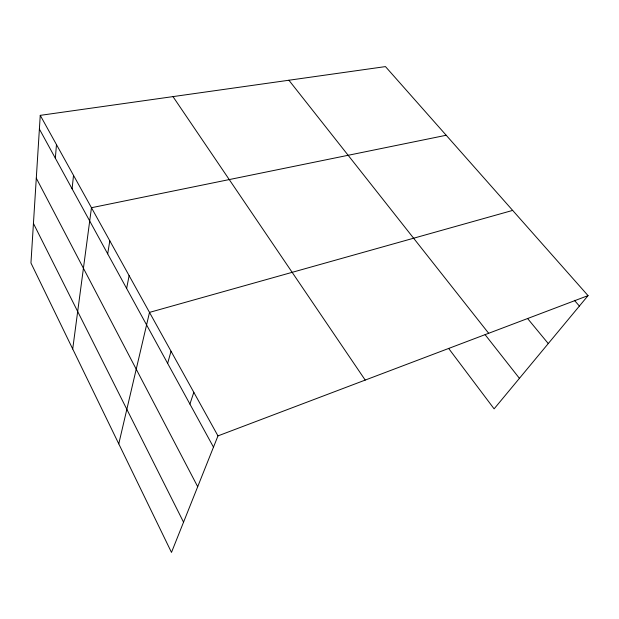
<?xml version="1.0" encoding="UTF-8"?>
<svg xmlns="http://www.w3.org/2000/svg" width="619" height="619" viewBox="0 0 619 619"><rect width="100%" height="100%" fill="white"/><g stroke="black" fill="none" stroke-linecap="round" stroke-linejoin="round"><path stroke-width="0.93" d="M40.25 115.358L30.95 262.982L171.486 552.403L217.973 435.892L588.05 295.619L385.459 66.597L40.25 115.358L217.973 435.892M55.339 158.209L56.476 144.614M72.09 188.81L73.522 175.363M72.709 348.977L91.465 207.721L446.198 135.259M107.691 253.852L109.803 240.799M126.624 288.446L129.123 275.641M118.771 443.846L149.504 312.394L512.664 210.406M167.641 363.384L171.037 351.236M189.909 404.068L193.824 392.33M588.05 295.619L494.109 408.85L448.682 348.482M574.386 300.308L579.392 306.057M527.589 318.53L548.272 343.568M288.903 80.238L488.67 333.293M485.118 334.693L519.426 378.333M172.987 96.61L365.218 380.081M39.392 129.062L213.485 447.142M36.297 178.179L197.701 486.704M33.441 223.444L183.549 522.181"/></g></svg>
